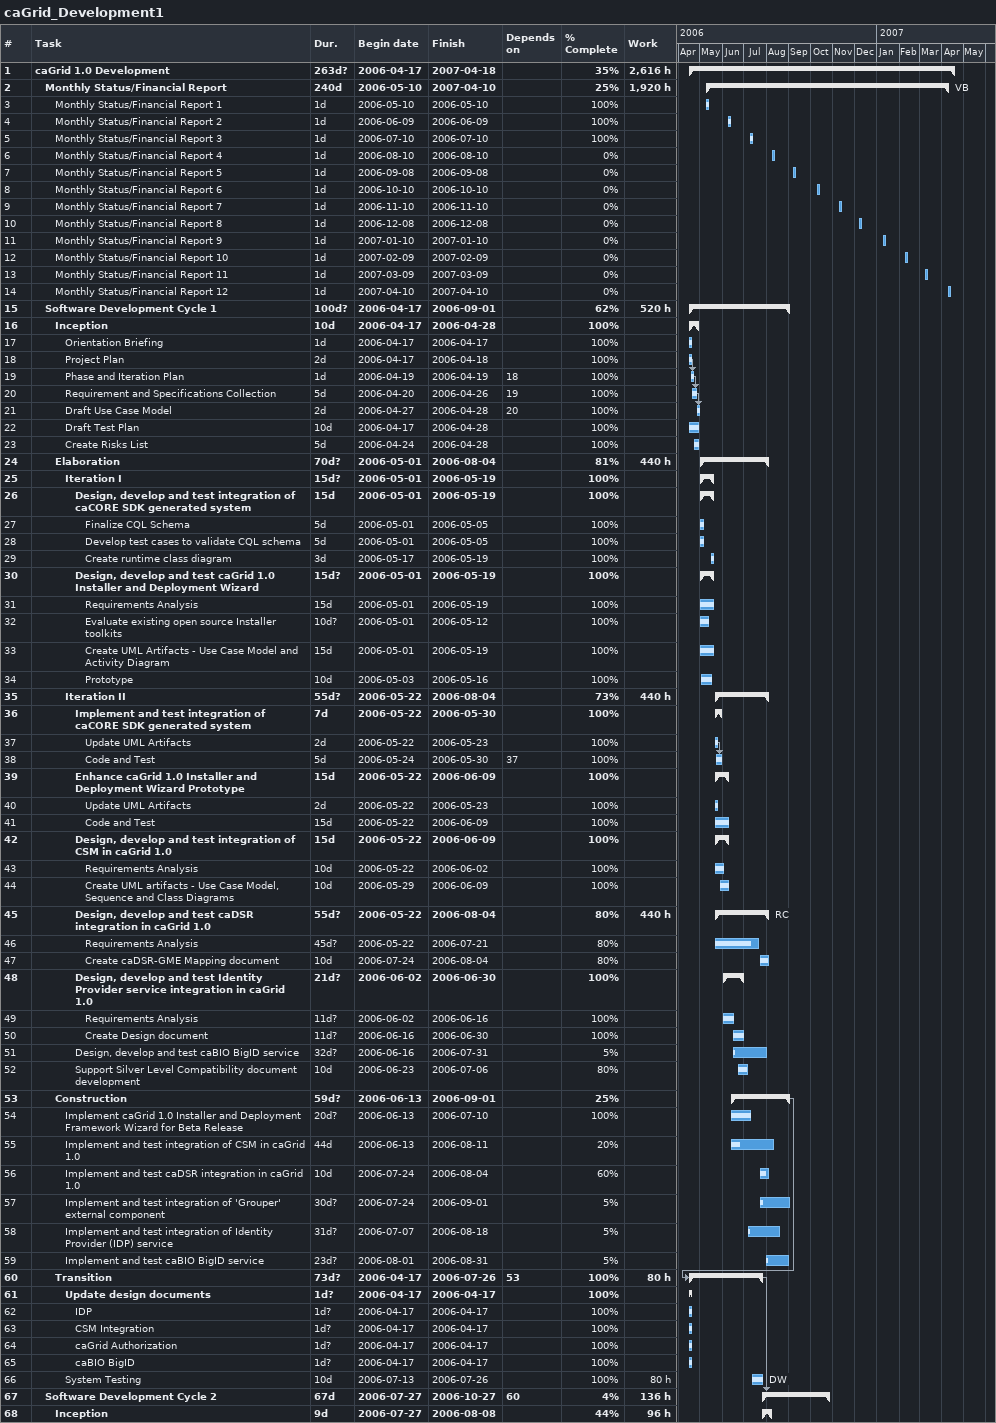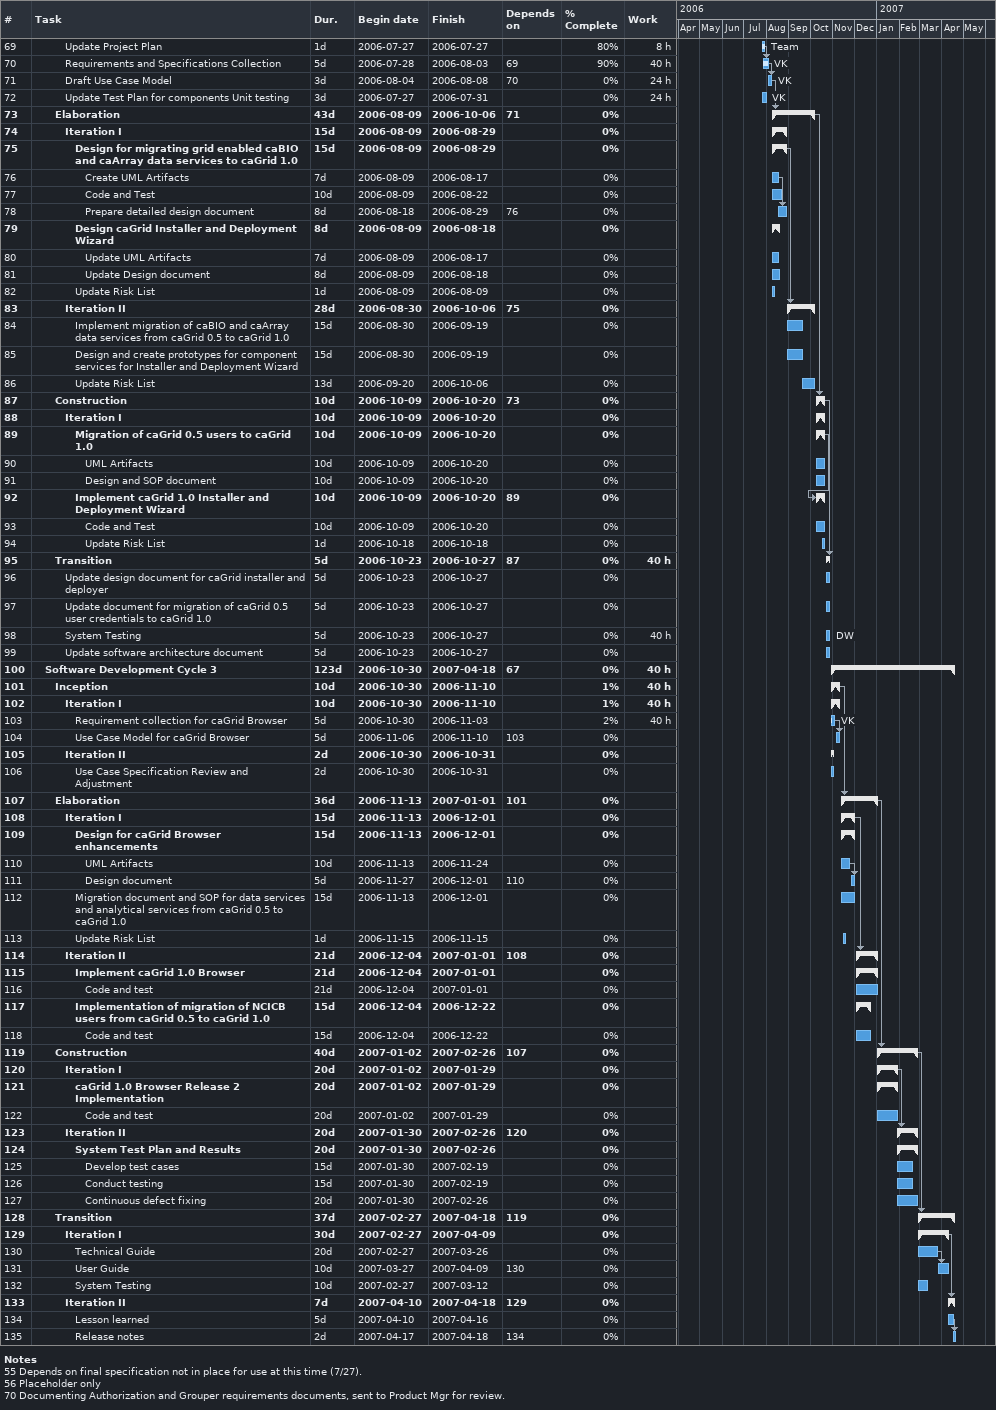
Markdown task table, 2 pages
caGrid_Development1

| ID | Level | Task | Duration | Start | Finish | Predecessors | Resources | % complete | Work (h) |
|---|---|---|---|---|---|---|---|---|---|
| 1 | 1 | **caGrid 1.0 Development** | 263d? | 2006-04-17 | 2007-04-18 |  |  | 35 | 2616 |
| 2 | 2 | **Monthly Status/Financial Report** | 240d | 2006-05-10 | 2007-04-10 |  | VB | 25 | 1920 |
| 3 | 3 | Monthly Status/Financial Report 1 | 1d | 2006-05-10 | 2006-05-10 |  |  | 100 |  |
| 4 | 3 | Monthly Status/Financial Report 2 | 1d | 2006-06-09 | 2006-06-09 |  |  | 100 |  |
| 5 | 3 | Monthly Status/Financial Report 3 | 1d | 2006-07-10 | 2006-07-10 |  |  | 100 |  |
| 6 | 3 | Monthly Status/Financial Report 4 | 1d | 2006-08-10 | 2006-08-10 |  |  | 0 |  |
| 7 | 3 | Monthly Status/Financial Report 5 | 1d | 2006-09-08 | 2006-09-08 |  |  | 0 |  |
| 8 | 3 | Monthly Status/Financial Report 6 | 1d | 2006-10-10 | 2006-10-10 |  |  | 0 |  |
| 9 | 3 | Monthly Status/Financial Report 7 | 1d | 2006-11-10 | 2006-11-10 |  |  | 0 |  |
| 10 | 3 | Monthly Status/Financial Report 8 | 1d | 2006-12-08 | 2006-12-08 |  |  | 0 |  |
| 11 | 3 | Monthly Status/Financial Report 9 | 1d | 2007-01-10 | 2007-01-10 |  |  | 0 |  |
| 12 | 3 | Monthly Status/Financial Report 10 | 1d | 2007-02-09 | 2007-02-09 |  |  | 0 |  |
| 13 | 3 | Monthly Status/Financial Report 11 | 1d | 2007-03-09 | 2007-03-09 |  |  | 0 |  |
| 14 | 3 | Monthly Status/Financial Report 12 | 1d | 2007-04-10 | 2007-04-10 |  |  | 0 |  |
| 15 | 2 | **Software Development Cycle 1** | 100d? | 2006-04-17 | 2006-09-01 |  |  | 62 | 520 |
| 16 | 3 | **Inception** | 10d | 2006-04-17 | 2006-04-28 |  |  | 100 |  |
| 17 | 4 | Orientation Briefing | 1d | 2006-04-17 | 2006-04-17 |  |  | 100 |  |
| 18 | 4 | Project Plan | 2d | 2006-04-17 | 2006-04-18 |  |  | 100 |  |
| 19 | 4 | Phase and Iteration Plan | 1d | 2006-04-19 | 2006-04-19 | 18 |  | 100 |  |
| 20 | 4 | Requirement and Specifications Collection | 5d | 2006-04-20 | 2006-04-26 | 19 |  | 100 |  |
| 21 | 4 | Draft Use Case Model | 2d | 2006-04-27 | 2006-04-28 | 20 |  | 100 |  |
| 22 | 4 | Draft Test Plan | 10d | 2006-04-17 | 2006-04-28 |  |  | 100 |  |
| 23 | 4 | Create Risks List | 5d | 2006-04-24 | 2006-04-28 |  |  | 100 |  |
| 24 | 3 | **Elaboration** | 70d? | 2006-05-01 | 2006-08-04 |  |  | 81 | 440 |
| 25 | 4 | **Iteration I** | 15d? | 2006-05-01 | 2006-05-19 |  |  | 100 |  |
| 26 | 5 | **Design, develop and test integration of caCORE SDK generated system** | 15d | 2006-05-01 | 2006-05-19 |  |  | 100 |  |
| 27 | 6 | Finalize CQL Schema | 5d | 2006-05-01 | 2006-05-05 |  |  | 100 |  |
| 28 | 6 | Develop test cases to validate CQL schema | 5d | 2006-05-01 | 2006-05-05 |  |  | 100 |  |
| 29 | 6 | Create runtime class diagram | 3d | 2006-05-17 | 2006-05-19 |  |  | 100 |  |
| 30 | 5 | **Design, develop and test caGrid 1.0 Installer and Deployment Wizard** | 15d? | 2006-05-01 | 2006-05-19 |  |  | 100 |  |
| 31 | 6 | Requirements Analysis | 15d | 2006-05-01 | 2006-05-19 |  |  | 100 |  |
| 32 | 6 | Evaluate existing open source Installer toolkits | 10d? | 2006-05-01 | 2006-05-12 |  |  | 100 |  |
| 33 | 6 | Create UML Artifacts - Use Case Model and Activity Diagram | 15d | 2006-05-01 | 2006-05-19 |  |  | 100 |  |
| 34 | 6 | Prototype | 10d | 2006-05-03 | 2006-05-16 |  |  | 100 |  |
| 35 | 4 | **Iteration II** | 55d? | 2006-05-22 | 2006-08-04 |  |  | 73 | 440 |
| 36 | 5 | **Implement and test integration of caCORE SDK generated system** | 7d | 2006-05-22 | 2006-05-30 |  |  | 100 |  |
| 37 | 6 | Update UML Artifacts | 2d | 2006-05-22 | 2006-05-23 |  |  | 100 |  |
| 38 | 6 | Code and Test | 5d | 2006-05-24 | 2006-05-30 | 37 |  | 100 |  |
| 39 | 5 | **Enhance caGrid 1.0 Installer and Deployment Wizard Prototype** | 15d | 2006-05-22 | 2006-06-09 |  |  | 100 |  |
| 40 | 6 | Update UML Artifacts | 2d | 2006-05-22 | 2006-05-23 |  |  | 100 |  |
| 41 | 6 | Code and Test | 15d | 2006-05-22 | 2006-06-09 |  |  | 100 |  |
| 42 | 5 | **Design, develop and test integration of CSM in caGrid 1.0** | 15d | 2006-05-22 | 2006-06-09 |  |  | 100 |  |
| 43 | 6 | Requirements Analysis | 10d | 2006-05-22 | 2006-06-02 |  |  | 100 |  |
| 44 | 6 | Create UML artifacts - Use Case Model, Sequence and Class Diagrams | 10d | 2006-05-29 | 2006-06-09 |  |  | 100 |  |
| 45 | 5 | **Design, develop and test caDSR integration in caGrid 1.0** | 55d? | 2006-05-22 | 2006-08-04 |  | RC | 80 | 440 |
| 46 | 6 | Requirements Analysis | 45d? | 2006-05-22 | 2006-07-21 |  |  | 80 |  |
| 47 | 6 | Create caDSR-GME Mapping document | 10d | 2006-07-24 | 2006-08-04 |  |  | 80 |  |
| 48 | 5 | **Design, develop and test Identity Provider service integration in caGrid 1.0** | 21d? | 2006-06-02 | 2006-06-30 |  |  | 100 |  |
| 49 | 6 | Requirements Analysis | 11d? | 2006-06-02 | 2006-06-16 |  |  | 100 |  |
| 50 | 6 | Create Design document | 11d? | 2006-06-16 | 2006-06-30 |  |  | 100 |  |
| 51 | 5 | Design, develop and test caBIO BigID service | 32d? | 2006-06-16 | 2006-07-31 |  |  | 5 |  |
| 52 | 5 | Support Silver Level Compatibility document development | 10d | 2006-06-23 | 2006-07-06 |  |  | 80 |  |
| 53 | 3 | **Construction** | 59d? | 2006-06-13 | 2006-09-01 |  |  | 25 |  |
| 54 | 4 | Implement caGrid 1.0 Installer and Deployment Framework Wizard for Beta Release | 20d? | 2006-06-13 | 2006-07-10 |  |  | 100 |  |
| 55 | 4 | Implement and test integration of CSM in caGrid 1.0 | 44d | 2006-06-13 | 2006-08-11 |  |  | 20 |  |
| 56 | 4 | Implement and test caDSR integration in caGrid 1.0 | 10d | 2006-07-24 | 2006-08-04 |  |  | 60 |  |
| 57 | 4 | Implement and test integration of 'Grouper' external component | 30d? | 2006-07-24 | 2006-09-01 |  |  | 5 |  |
| 58 | 4 | Implement and test integration of Identity Provider (IDP) service | 31d? | 2006-07-07 | 2006-08-18 |  |  | 5 |  |
| 59 | 4 | Implement and test caBIO BigID service | 23d? | 2006-08-01 | 2006-08-31 |  |  | 5 |  |
| 60 | 3 | **Transition** | 73d? | 2006-04-17 | 2006-07-26 | 53 |  | 100 | 80 |
| 61 | 4 | **Update design documents** | 1d? | 2006-04-17 | 2006-04-17 |  |  | 100 |  |
| 62 | 5 | IDP | 1d? | 2006-04-17 | 2006-04-17 |  |  | 100 |  |
| 63 | 5 | CSM Integration | 1d? | 2006-04-17 | 2006-04-17 |  |  | 100 |  |
| 64 | 5 | caGrid Authorization | 1d? | 2006-04-17 | 2006-04-17 |  |  | 100 |  |
| 65 | 5 | caBIO BigID | 1d? | 2006-04-17 | 2006-04-17 |  |  | 100 |  |
| 66 | 4 | System Testing | 10d | 2006-07-13 | 2006-07-26 |  | DW | 100 | 80 |
| 67 | 2 | **Software Development Cycle 2** | 67d | 2006-07-27 | 2006-10-27 | 60 |  | 4 | 136 |
| 68 | 3 | **Inception** | 9d | 2006-07-27 | 2006-08-08 |  |  | 44 | 96 |
| 69 | 4 | Update Project Plan | 1d | 2006-07-27 | 2006-07-27 |  | Team | 80 | 8 |
| 70 | 4 | Requirements and Specifications Collection | 5d | 2006-07-28 | 2006-08-03 | 69 | VK | 90 | 40 |
| 71 | 4 | Draft Use Case Model | 3d | 2006-08-04 | 2006-08-08 | 70 | VK | 0 | 24 |
| 72 | 4 | Update Test Plan for components Unit testing | 3d | 2006-07-27 | 2006-07-31 |  | VK | 0 | 24 |
| 73 | 3 | **Elaboration** | 43d | 2006-08-09 | 2006-10-06 | 71 |  | 0 |  |
| 74 | 4 | **Iteration I** | 15d | 2006-08-09 | 2006-08-29 |  |  | 0 |  |
| 75 | 5 | **Design for migrating grid enabled caBIO and caArray data services to caGrid 1.0** | 15d | 2006-08-09 | 2006-08-29 |  |  | 0 |  |
| 76 | 6 | Create UML Artifacts | 7d | 2006-08-09 | 2006-08-17 |  |  | 0 |  |
| 77 | 6 | Code and Test | 10d | 2006-08-09 | 2006-08-22 |  |  | 0 |  |
| 78 | 6 | Prepare detailed design document | 8d | 2006-08-18 | 2006-08-29 | 76 |  | 0 |  |
| 79 | 5 | **Design caGrid Installer and Deployment Wizard** | 8d | 2006-08-09 | 2006-08-18 |  |  | 0 |  |
| 80 | 6 | Update UML Artifacts | 7d | 2006-08-09 | 2006-08-17 |  |  | 0 |  |
| 81 | 6 | Update Design document | 8d | 2006-08-09 | 2006-08-18 |  |  | 0 |  |
| 82 | 5 | Update Risk List | 1d | 2006-08-09 | 2006-08-09 |  |  | 0 |  |
| 83 | 4 | **Iteration II** | 28d | 2006-08-30 | 2006-10-06 | 75 |  | 0 |  |
| 84 | 5 | Implement migration of caBIO and caArray data services from caGrid 0.5 to caGrid 1.0 | 15d | 2006-08-30 | 2006-09-19 |  |  | 0 |  |
| 85 | 5 | Design and create prototypes for component services for Installer and Deployment Wizard | 15d | 2006-08-30 | 2006-09-19 |  |  | 0 |  |
| 86 | 5 | Update Risk List | 13d | 2006-09-20 | 2006-10-06 |  |  | 0 |  |
| 87 | 3 | **Construction** | 10d | 2006-10-09 | 2006-10-20 | 73 |  | 0 |  |
| 88 | 4 | **Iteration I** | 10d | 2006-10-09 | 2006-10-20 |  |  | 0 |  |
| 89 | 5 | **Migration of caGrid 0.5 users to caGrid 1.0** | 10d | 2006-10-09 | 2006-10-20 |  |  | 0 |  |
| 90 | 6 | UML Artifacts | 10d | 2006-10-09 | 2006-10-20 |  |  | 0 |  |
| 91 | 6 | Design and SOP document | 10d | 2006-10-09 | 2006-10-20 |  |  | 0 |  |
| 92 | 5 | **Implement caGrid 1.0 Installer and Deployment Wizard** | 10d | 2006-10-09 | 2006-10-20 | 89 |  | 0 |  |
| 93 | 6 | Code and Test | 10d | 2006-10-09 | 2006-10-20 |  |  | 0 |  |
| 94 | 6 | Update Risk List | 1d | 2006-10-18 | 2006-10-18 |  |  | 0 |  |
| 95 | 3 | **Transition** | 5d | 2006-10-23 | 2006-10-27 | 87 |  | 0 | 40 |
| 96 | 4 | Update design document for caGrid installer and deployer | 5d | 2006-10-23 | 2006-10-27 |  |  | 0 |  |
| 97 | 4 | Update document for migration of caGrid 0.5 user credentials to caGrid 1.0 | 5d | 2006-10-23 | 2006-10-27 |  |  | 0 |  |
| 98 | 4 | System Testing | 5d | 2006-10-23 | 2006-10-27 |  | DW | 0 | 40 |
| 99 | 4 | Update software architecture document | 5d | 2006-10-23 | 2006-10-27 |  |  | 0 |  |
| 100 | 2 | **Software Development Cycle 3** | 123d | 2006-10-30 | 2007-04-18 | 67 |  | 0 | 40 |
| 101 | 3 | **Inception** | 10d | 2006-10-30 | 2006-11-10 |  |  | 1 | 40 |
| 102 | 4 | **Iteration I** | 10d | 2006-10-30 | 2006-11-10 |  |  | 1 | 40 |
| 103 | 5 | Requirement collection for caGrid Browser | 5d | 2006-10-30 | 2006-11-03 |  | VK | 2 | 40 |
| 104 | 5 | Use Case Model for caGrid Browser | 5d | 2006-11-06 | 2006-11-10 | 103 |  | 0 |  |
| 105 | 4 | **Iteration II** | 2d | 2006-10-30 | 2006-10-31 |  |  | 0 |  |
| 106 | 5 | Use Case Specification Review and Adjustment | 2d | 2006-10-30 | 2006-10-31 |  |  | 0 |  |
| 107 | 3 | **Elaboration** | 36d | 2006-11-13 | 2007-01-01 | 101 |  | 0 |  |
| 108 | 4 | **Iteration I** | 15d | 2006-11-13 | 2006-12-01 |  |  | 0 |  |
| 109 | 5 | **Design for caGrid Browser enhancements** | 15d | 2006-11-13 | 2006-12-01 |  |  | 0 |  |
| 110 | 6 | UML Artifacts | 10d | 2006-11-13 | 2006-11-24 |  |  | 0 |  |
| 111 | 6 | Design document | 5d | 2006-11-27 | 2006-12-01 | 110 |  | 0 |  |
| 112 | 5 | Migration document and SOP for data services and analytical services from caGrid 0.5 to caGrid 1.0 | 15d | 2006-11-13 | 2006-12-01 |  |  | 0 |  |
| 113 | 5 | Update Risk List | 1d | 2006-11-15 | 2006-11-15 |  |  | 0 |  |
| 114 | 4 | **Iteration II** | 21d | 2006-12-04 | 2007-01-01 | 108 |  | 0 |  |
| 115 | 5 | **Implement caGrid 1.0 Browser** | 21d | 2006-12-04 | 2007-01-01 |  |  | 0 |  |
| 116 | 6 | Code and test | 21d | 2006-12-04 | 2007-01-01 |  |  | 0 |  |
| 117 | 5 | **Implementation of migration of NCICB users from caGrid 0.5 to caGrid 1.0** | 15d | 2006-12-04 | 2006-12-22 |  |  | 0 |  |
| 118 | 6 | Code and test | 15d | 2006-12-04 | 2006-12-22 |  |  | 0 |  |
| 119 | 3 | **Construction** | 40d | 2007-01-02 | 2007-02-26 | 107 |  | 0 |  |
| 120 | 4 | **Iteration I** | 20d | 2007-01-02 | 2007-01-29 |  |  | 0 |  |
| 121 | 5 | **caGrid 1.0 Browser Release 2 Implementation** | 20d | 2007-01-02 | 2007-01-29 |  |  | 0 |  |
| 122 | 6 | Code and test | 20d | 2007-01-02 | 2007-01-29 |  |  | 0 |  |
| 123 | 4 | **Iteration II** | 20d | 2007-01-30 | 2007-02-26 | 120 |  | 0 |  |
| 124 | 5 | **System Test Plan and Results** | 20d | 2007-01-30 | 2007-02-26 |  |  | 0 |  |
| 125 | 6 | Develop test cases | 15d | 2007-01-30 | 2007-02-19 |  |  | 0 |  |
| 126 | 6 | Conduct testing | 15d | 2007-01-30 | 2007-02-19 |  |  | 0 |  |
| 127 | 6 | Continuous defect fixing | 20d | 2007-01-30 | 2007-02-26 |  |  | 0 |  |
| 128 | 3 | **Transition** | 37d | 2007-02-27 | 2007-04-18 | 119 |  | 0 |  |
| 129 | 4 | **Iteration I** | 30d | 2007-02-27 | 2007-04-09 |  |  | 0 |  |
| 130 | 5 | Technical Guide | 20d | 2007-02-27 | 2007-03-26 |  |  | 0 |  |
| 131 | 5 | User Guide | 10d | 2007-03-27 | 2007-04-09 | 130 |  | 0 |  |
| 132 | 5 | System Testing | 10d | 2007-02-27 | 2007-03-12 |  |  | 0 |  |
| 133 | 4 | **Iteration II** | 7d | 2007-04-10 | 2007-04-18 | 129 |  | 0 |  |
| 134 | 5 | Lesson learned | 5d | 2007-04-10 | 2007-04-16 |  |  | 0 |  |
| 135 | 5 | Release notes | 2d | 2007-04-17 | 2007-04-18 | 134 |  | 0 |  |

Notes
- 55: Depends on final specification not in place for use at this time (7/27).
- 56: Placeholder only
- 70: Documenting Authorization and Grouper requirements documents, sent to Product Mgr for review.
